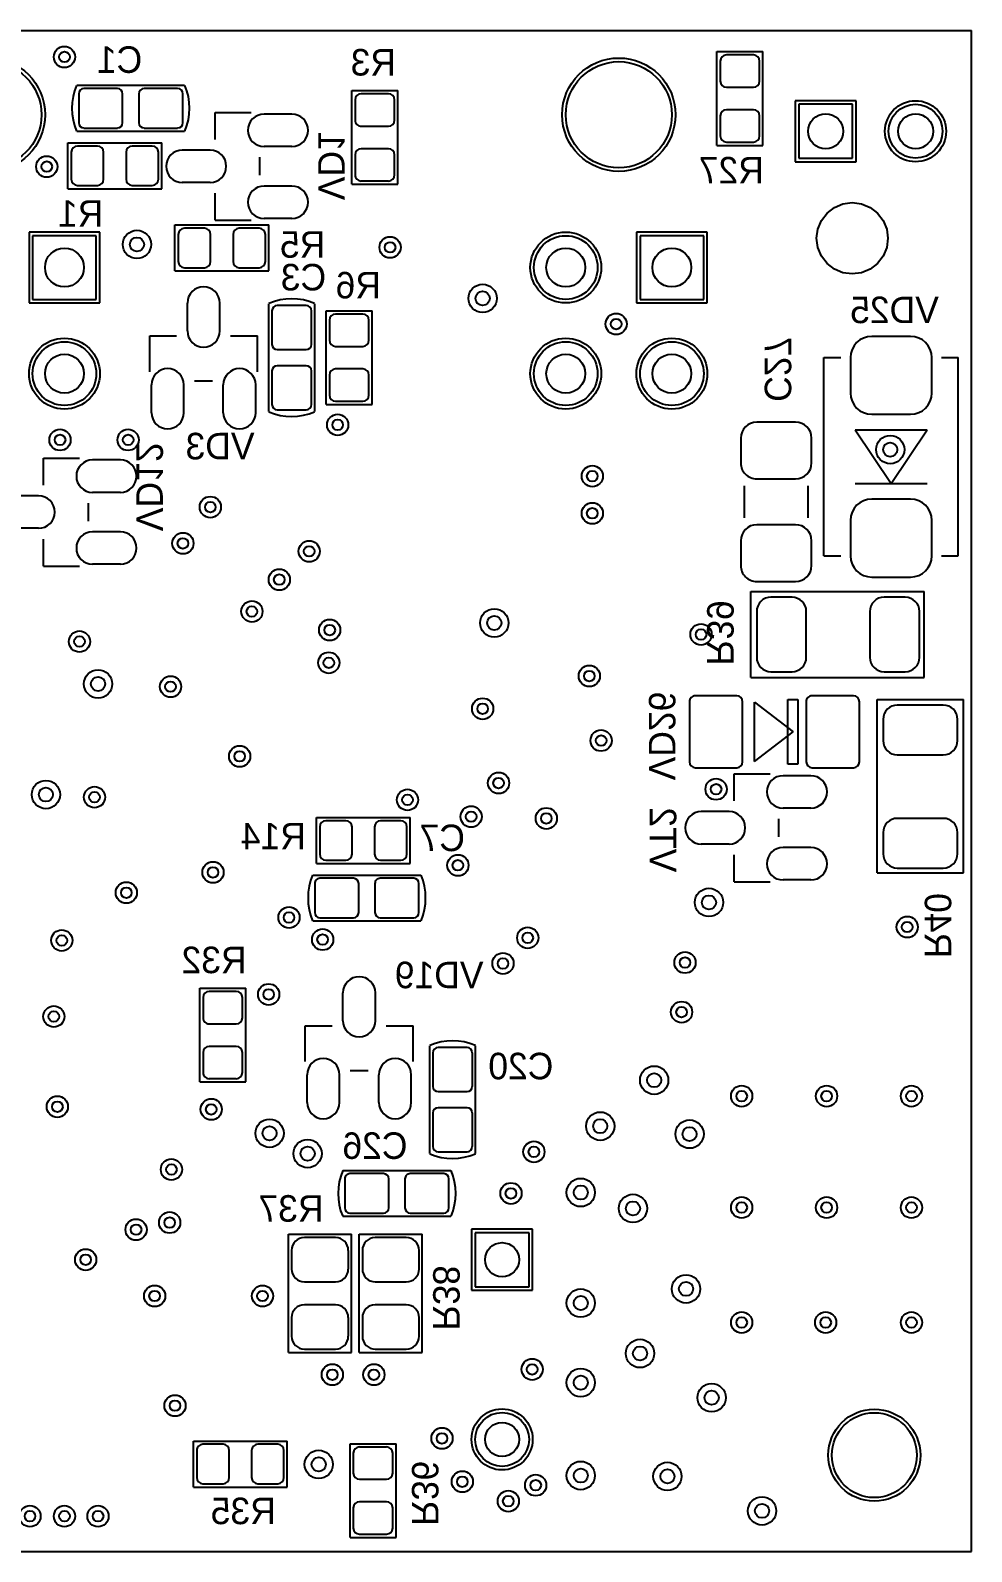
# Model space of a CAD drawing. Header units: millimetres. Extents: x 50.8 to 111.8, y 76.2 to 119.2.
# Drawn here: x 85.19 to 111.8, y 76.2 to 119.2 of the extents above; entities that cross this region are included whole.
import ezdxf

# ---------------------------------------------------------------- set-up
doc = ezdxf.new("R2010")
doc.units = ezdxf.units.MM
for name, color, linetype in [('BottomOverlay', 54, 'Continuous'), ('BottomSolder', 6, 'Continuous'), ('KeepOutLayer', 6, 'Continuous'), ('MultiLayer', 9, 'Continuous')]:
    doc.layers.add(name, color=color, linetype=linetype)

# ---------------------------------------------------------------- blocks, each defined once
blk = doc.blocks.new('CC0603_3M_B_3')
at = {"layer": 'BottomOverlay'}
for p, q in [((-1.524, 0.648), (1.524, 0.648)), ((-1.526, -0.65), (1.524, -0.65))]:
    blk.add_line(p, q, dxfattribs=at)
for centre, start, end in [((0.013, 0), 157.3, 202.8), ((-0.013, 0), 337.2, 22.7)]:
    blk.add_arc(centre, 1.676, start, end, dxfattribs=at)
at = {"layer": 'BottomSolder'}
for p, q in [((-0.376, 0.559), (-1.326, 0.559)), ((1.326, 0.559), (0.376, 0.559)), ((-1.473, 0.411), (-1.473, -0.411)), ((-0.229, -0.411), (-0.229, 0.411)), ((0.229, 0.411), (0.229, -0.411)), ((1.473, -0.411), (1.473, 0.411)), ((-1.326, -0.559), (-0.376, -0.559)), ((0.376, -0.559), (1.326, -0.559))]:
    blk.add_line(p, q, dxfattribs=at)
for centre in [(-0.851, 0), (0.851, 0)]:
    blk.add_circle(centre, 0, dxfattribs=at)
for centre, start, end in [((-1.326, 0.411), 90, 180), ((-0.376, 0.411), 0, 90), ((0.376, 0.411), 90, 180), ((1.326, 0.411), 0, 90), ((-1.326, -0.411), 180, 270), ((-0.376, -0.411), 270, 0), ((0.376, -0.411), 180, 270), ((1.326, -0.411), 270, 0)]:
    blk.add_arc(centre, 0.147, start, end, dxfattribs=at)
blk = doc.blocks.new('CC0603_3M_B_5')
at = {"layer": 'BottomOverlay'}
for p, q in [((-1.524, 0.648), (1.524, 0.648)), ((-1.526, -0.65), (1.524, -0.65))]:
    blk.add_line(p, q, dxfattribs=at)
for centre, start, end in [((0.013, 0), 157.3, 202.8), ((-0.013, 0), 337.2, 22.7)]:
    blk.add_arc(centre, 1.676, start, end, dxfattribs=at)
at = {"layer": 'BottomSolder'}
for p, q in [((-0.376, 0.559), (-1.326, 0.559)), ((1.326, 0.559), (0.376, 0.559)), ((-1.473, 0.411), (-1.473, -0.411)), ((-0.229, -0.411), (-0.229, 0.411)), ((0.229, 0.411), (0.229, -0.411)), ((1.473, -0.411), (1.473, 0.411)), ((-1.326, -0.559), (-0.376, -0.559)), ((0.376, -0.559), (1.326, -0.559))]:
    blk.add_line(p, q, dxfattribs=at)
for centre in [(-0.851, 0), (0.851, 0)]:
    blk.add_circle(centre, 0, dxfattribs=at)
for centre, start, end in [((-1.326, 0.411), 90, 180), ((-0.376, 0.411), 0, 90), ((0.376, 0.411), 90, 180), ((1.326, 0.411), 0, 90), ((-1.326, -0.411), 180, 270), ((-0.376, -0.411), 270, 0), ((0.376, -0.411), 180, 270), ((1.326, -0.411), 270, 0)]:
    blk.add_arc(centre, 0.147, start, end, dxfattribs=at)
blk = doc.blocks.new('CC0603_3M_B_9')
at = {"layer": 'BottomOverlay'}
for p, q in [((1.524, 0.648), (-1.524, 0.648)), ((1.524, -0.65), (-1.526, -0.65))]:
    blk.add_line(p, q, dxfattribs=at)
for centre, start, end in [((0.013, 0), 157.3, 202.8), ((-0.013, 0), 337.2, 22.7)]:
    blk.add_arc(centre, 1.676, start, end, dxfattribs=at)
at = {"layer": 'BottomSolder'}
for p, q in [((-0.376, 0.559), (-1.326, 0.559)), ((1.326, 0.559), (0.376, 0.559)), ((-1.473, 0.411), (-1.473, -0.411)), ((-0.229, -0.411), (-0.229, 0.411)), ((0.229, 0.411), (0.229, -0.411)), ((1.473, -0.411), (1.473, 0.411)), ((-1.326, -0.559), (-0.376, -0.559)), ((0.376, -0.559), (1.326, -0.559))]:
    blk.add_line(p, q, dxfattribs=at)
for centre in [(-0.851, 0), (0.851, 0)]:
    blk.add_circle(centre, 0, dxfattribs=at)
for centre, start, end in [((-1.326, 0.411), 90, 180), ((-0.376, 0.411), 0, 90), ((0.376, 0.411), 90, 180), ((1.326, 0.411), 0, 90), ((-1.326, -0.411), 180, 270), ((-0.376, -0.411), 270, 0), ((0.376, -0.411), 180, 270), ((1.326, -0.411), 270, 0)]:
    blk.add_arc(centre, 0.147, start, end, dxfattribs=at)
blk = doc.blocks.new('CC0603_3M_B_21')
at = {"layer": 'BottomOverlay'}
for p, q in [((-1.524, 0.648), (1.524, 0.648)), ((-1.526, -0.65), (1.524, -0.65))]:
    blk.add_line(p, q, dxfattribs=at)
for centre, start, end in [((0.013, 0), 157.3, 202.8), ((-0.013, 0), 337.2, 22.7)]:
    blk.add_arc(centre, 1.676, start, end, dxfattribs=at)
at = {"layer": 'BottomSolder'}
for p, q in [((-0.376, 0.559), (-1.326, 0.559)), ((1.326, 0.559), (0.376, 0.559)), ((-1.473, 0.411), (-1.473, -0.411)), ((-0.229, -0.411), (-0.229, 0.411)), ((0.229, 0.411), (0.229, -0.411)), ((1.473, -0.411), (1.473, 0.411)), ((-1.326, -0.559), (-0.376, -0.559)), ((0.376, -0.559), (1.326, -0.559))]:
    blk.add_line(p, q, dxfattribs=at)
for centre in [(-0.851, 0), (0.851, 0)]:
    blk.add_circle(centre, 0, dxfattribs=at)
for centre, start, end in [((-1.326, 0.411), 90, 180), ((-0.376, 0.411), 0, 90), ((0.376, 0.411), 90, 180), ((1.326, 0.411), 0, 90), ((-1.326, -0.411), 180, 270), ((-0.376, -0.411), 270, 0), ((0.376, -0.411), 180, 270), ((1.326, -0.411), 270, 0)]:
    blk.add_arc(centre, 0.147, start, end, dxfattribs=at)
blk = doc.blocks.new('CC0603_3M_B_26')
at = {"layer": 'BottomOverlay'}
for p, q in [((1.524, 0.648), (-1.524, 0.648)), ((1.524, -0.65), (-1.526, -0.65))]:
    blk.add_line(p, q, dxfattribs=at)
for centre, start, end in [((0.013, 0), 157.3, 202.8), ((-0.013, 0), 337.2, 22.7)]:
    blk.add_arc(centre, 1.676, start, end, dxfattribs=at)
at = {"layer": 'BottomSolder'}
for p, q in [((-0.376, 0.559), (-1.326, 0.559)), ((1.326, 0.559), (0.376, 0.559)), ((-1.473, 0.411), (-1.473, -0.411)), ((-0.229, -0.411), (-0.229, 0.411)), ((0.229, 0.411), (0.229, -0.411)), ((1.473, -0.411), (1.473, 0.411)), ((-1.326, -0.559), (-0.376, -0.559)), ((0.376, -0.559), (1.326, -0.559))]:
    blk.add_line(p, q, dxfattribs=at)
for centre in [(-0.851, 0), (0.851, 0)]:
    blk.add_circle(centre, 0, dxfattribs=at)
for centre, start, end in [((-1.326, 0.411), 90, 180), ((-0.376, 0.411), 0, 90), ((0.376, 0.411), 90, 180), ((1.326, 0.411), 0, 90), ((-1.326, -0.411), 180, 270), ((-0.376, -0.411), 270, 0), ((0.376, -0.411), 180, 270), ((1.326, -0.411), 270, 0)]:
    blk.add_arc(centre, 0.147, start, end, dxfattribs=at)
blk = doc.blocks.new('CC1206_MIDI_B_27')
at = {"layer": 'BottomOverlay'}
for p, q in [((1.9, 0.9), (1, 0.9)), ((1.9, -0.9), (1, -0.9))]:
    blk.add_line(p, q, dxfattribs=at)
at = {"layer": 'BottomSolder'}
for p, q in [((0.35, 1.002), (-0.35, 1.002)), ((3.25, 1.002), (2.55, 1.002)), ((-0.802, 0.55), (-0.802, -0.55)), ((0.802, -0.55), (0.802, 0.55)), ((2.098, 0.55), (2.098, -0.55)), ((3.702, -0.55), (3.702, 0.55)), ((-0.35, -1.002), (0.35, -1.002)), ((2.55, -1.002), (3.25, -1.002))]:
    blk.add_line(p, q, dxfattribs=at)
for centre in [(0, 0), (2.9, 0)]:
    blk.add_circle(centre, 0, dxfattribs=at)
for centre, start, end in [((-0.35, 0.55), 90, 180), ((0.35, 0.55), 0, 90), ((2.55, 0.55), 90, 180), ((3.25, 0.55), 0, 90), ((-0.35, -0.55), 180, 270), ((0.35, -0.55), 270, 0), ((2.55, -0.55), 180, 270), ((3.25, -0.55), 270, 0)]:
    blk.add_arc(centre, 0.452, start, end, dxfattribs=at)
blk = doc.blocks.new('CC16X10_CAP0_5_1__P________28')
at = {"layer": 'BottomSolder'}
for p, q in [((-0.8636, 0.8636), (-0.8636, -0.8636)), ((0.8636, 0.8636), (-0.8636, 0.8636)), ((0.8636, -0.8636), (0.8636, 0.8636)), ((-0.8636, -0.8636), (0.8636, -0.8636))]:
    blk.add_line(p, q, dxfattribs=at)
for centre, radius in [((5.08, 0), 0.8636), ((0, 0), 0.4826), ((5.08, 0), 0.4826)]:
    blk.add_circle(centre, radius, dxfattribs=at)
at = {"layer": 'MultiLayer'}
for p, q in [((-0.762, 0.762), (-0.762, -0.762)), ((0.762, 0.762), (-0.762, 0.762)), ((0.762, -0.762), (0.762, 0.762)), ((-0.762, -0.762), (0.762, -0.762))]:
    blk.add_line(p, q, dxfattribs=at)
for centre, radius in [((0, 0), 0.4826), ((5.08, 0), 0.762), ((5.08, 0), 0.4826)]:
    blk.add_circle(centre, radius, dxfattribs=at)
blk = doc.blocks.new('RC0603_3M_B_47')
at = {"layer": 'BottomOverlay'}
for p, q in [((-1.325, 0.65), (1.325, 0.65)), ((-1.325, -0.65), (-1.325, 0.65)), ((1.325, -0.65), (1.325, 0.65)), ((-1.325, -0.65), (1.325, -0.65))]:
    blk.add_line(p, q, dxfattribs=at)
at = {"layer": 'BottomSolder'}
for p, q in [((-0.491, 0.557), (-1.059, 0.557)), ((1.059, 0.557), (0.491, 0.557)), ((-1.231, 0.384), (-1.231, -0.384)), ((-0.318, -0.384), (-0.318, 0.384)), ((0.318, 0.384), (0.318, -0.384)), ((1.231, -0.384), (1.231, 0.384)), ((-1.059, -0.557), (-0.491, -0.557)), ((0.491, -0.557), (1.059, -0.557))]:
    blk.add_line(p, q, dxfattribs=at)
for centre in [(-0.775, 0), (0.775, 0)]:
    blk.add_circle(centre, 0, dxfattribs=at)
for centre, start, end in [((-1.059, 0.384), 90, 180), ((-0.491, 0.384), 0, 90), ((0.491, 0.384), 90, 180), ((1.059, 0.384), 0, 90), ((-1.059, -0.384), 180, 270), ((-0.491, -0.384), 270, 0), ((0.491, -0.384), 180, 270), ((1.059, -0.384), 270, 0)]:
    blk.add_arc(centre, 0.173, start, end, dxfattribs=at)
blk = doc.blocks.new('RC0603_3M_B_49')
at = {"layer": 'BottomOverlay'}
for p, q in [((1.325, 0.65), (-1.325, 0.65)), ((-1.325, -0.65), (-1.325, 0.65)), ((1.325, -0.65), (1.325, 0.65)), ((1.325, -0.65), (-1.325, -0.65))]:
    blk.add_line(p, q, dxfattribs=at)
at = {"layer": 'BottomSolder'}
for p, q in [((-0.491, 0.557), (-1.059, 0.557)), ((1.059, 0.557), (0.491, 0.557)), ((-1.231, 0.384), (-1.231, -0.384)), ((-0.318, -0.384), (-0.318, 0.384)), ((0.318, 0.384), (0.318, -0.384)), ((1.231, -0.384), (1.231, 0.384)), ((-1.059, -0.557), (-0.491, -0.557)), ((0.491, -0.557), (1.059, -0.557))]:
    blk.add_line(p, q, dxfattribs=at)
for centre in [(-0.775, 0), (0.775, 0)]:
    blk.add_circle(centre, 0, dxfattribs=at)
for centre, start, end in [((-1.059, 0.384), 90, 180), ((-0.491, 0.384), 0, 90), ((0.491, 0.384), 90, 180), ((1.059, 0.384), 0, 90), ((-1.059, -0.384), 180, 270), ((-0.491, -0.384), 270, 0), ((0.491, -0.384), 180, 270), ((1.059, -0.384), 270, 0)]:
    blk.add_arc(centre, 0.173, start, end, dxfattribs=at)
blk = doc.blocks.new('RC0603_3M_B_51')
at = {"layer": 'BottomOverlay'}
for p, q in [((-1.325, 0.65), (1.325, 0.65)), ((-1.325, -0.65), (-1.325, 0.65)), ((1.325, -0.65), (1.325, 0.65)), ((-1.325, -0.65), (1.325, -0.65))]:
    blk.add_line(p, q, dxfattribs=at)
at = {"layer": 'BottomSolder'}
for p, q in [((-0.491, 0.557), (-1.059, 0.557)), ((1.059, 0.557), (0.491, 0.557)), ((-1.231, 0.384), (-1.231, -0.384)), ((-0.318, -0.384), (-0.318, 0.384)), ((0.318, 0.384), (0.318, -0.384)), ((1.231, -0.384), (1.231, 0.384)), ((-1.059, -0.557), (-0.491, -0.557)), ((0.491, -0.557), (1.059, -0.557))]:
    blk.add_line(p, q, dxfattribs=at)
for centre in [(-0.775, 0), (0.775, 0)]:
    blk.add_circle(centre, 0, dxfattribs=at)
for centre, start, end in [((-1.059, 0.384), 90, 180), ((-0.491, 0.384), 0, 90), ((0.491, 0.384), 90, 180), ((1.059, 0.384), 0, 90), ((-1.059, -0.384), 180, 270), ((-0.491, -0.384), 270, 0), ((0.491, -0.384), 180, 270), ((1.059, -0.384), 270, 0)]:
    blk.add_arc(centre, 0.173, start, end, dxfattribs=at)
blk = doc.blocks.new('RC0603_3M_B_52')
at = {"layer": 'BottomOverlay'}
for p, q in [((-1.325, 0.65), (1.325, 0.65)), ((-1.325, 0.65), (-1.325, -0.65)), ((1.325, 0.65), (1.325, -0.65)), ((-1.325, -0.65), (1.325, -0.65))]:
    blk.add_line(p, q, dxfattribs=at)
at = {"layer": 'BottomSolder'}
for p, q in [((-0.491, 0.557), (-1.059, 0.557)), ((1.059, 0.557), (0.491, 0.557)), ((-1.231, 0.384), (-1.231, -0.384)), ((-0.318, -0.384), (-0.318, 0.384)), ((0.318, 0.384), (0.318, -0.384)), ((1.231, -0.384), (1.231, 0.384)), ((-1.059, -0.557), (-0.491, -0.557)), ((0.491, -0.557), (1.059, -0.557))]:
    blk.add_line(p, q, dxfattribs=at)
for centre in [(-0.775, 0), (0.775, 0)]:
    blk.add_circle(centre, 0, dxfattribs=at)
for centre, start, end in [((-1.059, 0.384), 90, 180), ((-0.491, 0.384), 0, 90), ((0.491, 0.384), 90, 180), ((1.059, 0.384), 0, 90), ((-1.059, -0.384), 180, 270), ((-0.491, -0.384), 270, 0), ((0.491, -0.384), 180, 270), ((1.059, -0.384), 270, 0)]:
    blk.add_arc(centre, 0.173, start, end, dxfattribs=at)
blk = doc.blocks.new('RC0603_3M_B_60')
at = {"layer": 'BottomOverlay'}
for p, q in [((-1.325, 0.65), (1.325, 0.65)), ((-1.325, -0.65), (-1.325, 0.65)), ((1.325, -0.65), (1.325, 0.65)), ((-1.325, -0.65), (1.325, -0.65))]:
    blk.add_line(p, q, dxfattribs=at)
at = {"layer": 'BottomSolder'}
for p, q in [((-0.491, 0.557), (-1.059, 0.557)), ((1.059, 0.557), (0.491, 0.557)), ((-1.231, 0.384), (-1.231, -0.384)), ((-0.318, -0.384), (-0.318, 0.384)), ((0.318, 0.384), (0.318, -0.384)), ((1.231, -0.384), (1.231, 0.384)), ((-1.059, -0.557), (-0.491, -0.557)), ((0.491, -0.557), (1.059, -0.557))]:
    blk.add_line(p, q, dxfattribs=at)
for centre in [(-0.775, 0), (0.775, 0)]:
    blk.add_circle(centre, 0, dxfattribs=at)
for centre, start, end in [((-1.059, 0.384), 90, 180), ((-0.491, 0.384), 0, 90), ((0.491, 0.384), 90, 180), ((1.059, 0.384), 0, 90), ((-1.059, -0.384), 180, 270), ((-0.491, -0.384), 270, 0), ((0.491, -0.384), 180, 270), ((1.059, -0.384), 270, 0)]:
    blk.add_arc(centre, 0.173, start, end, dxfattribs=at)
blk = doc.blocks.new('RC0603_3M_B_71')
at = {"layer": 'BottomOverlay'}
for p, q in [((-1.325, 0.65), (1.325, 0.65)), ((-1.325, 0.65), (-1.325, -0.65)), ((1.325, 0.65), (1.325, -0.65)), ((-1.325, -0.65), (1.325, -0.65))]:
    blk.add_line(p, q, dxfattribs=at)
at = {"layer": 'BottomSolder'}
for p, q in [((-0.491, 0.557), (-1.059, 0.557)), ((1.059, 0.557), (0.491, 0.557)), ((-1.231, 0.384), (-1.231, -0.384)), ((-0.318, -0.384), (-0.318, 0.384)), ((0.318, 0.384), (0.318, -0.384)), ((1.231, -0.384), (1.231, 0.384)), ((-1.059, -0.557), (-0.491, -0.557)), ((0.491, -0.557), (1.059, -0.557))]:
    blk.add_line(p, q, dxfattribs=at)
for centre in [(-0.775, 0), (0.775, 0)]:
    blk.add_circle(centre, 0, dxfattribs=at)
for centre, start, end in [((-1.059, 0.384), 90, 180), ((-0.491, 0.384), 0, 90), ((0.491, 0.384), 90, 180), ((1.059, 0.384), 0, 90), ((-1.059, -0.384), 180, 270), ((-0.491, -0.384), 270, 0), ((0.491, -0.384), 180, 270), ((1.059, -0.384), 270, 0)]:
    blk.add_arc(centre, 0.173, start, end, dxfattribs=at)
blk = doc.blocks.new('RC0603_3M_B_74')
at = {"layer": 'BottomOverlay'}
for p, q in [((1.325, 0.65), (-1.325, 0.65)), ((-1.325, -0.65), (-1.325, 0.65)), ((1.325, -0.65), (1.325, 0.65)), ((1.325, -0.65), (-1.325, -0.65))]:
    blk.add_line(p, q, dxfattribs=at)
at = {"layer": 'BottomSolder'}
for p, q in [((-0.491, 0.557), (-1.059, 0.557)), ((1.059, 0.557), (0.491, 0.557)), ((-1.231, 0.384), (-1.231, -0.384)), ((-0.318, -0.384), (-0.318, 0.384)), ((0.318, 0.384), (0.318, -0.384)), ((1.231, -0.384), (1.231, 0.384)), ((-1.059, -0.557), (-0.491, -0.557)), ((0.491, -0.557), (1.059, -0.557))]:
    blk.add_line(p, q, dxfattribs=at)
for centre in [(-0.775, 0), (0.775, 0)]:
    blk.add_circle(centre, 0, dxfattribs=at)
for centre, start, end in [((-1.059, 0.384), 90, 180), ((-0.491, 0.384), 0, 90), ((0.491, 0.384), 90, 180), ((1.059, 0.384), 0, 90), ((-1.059, -0.384), 180, 270), ((-0.491, -0.384), 270, 0), ((0.491, -0.384), 180, 270), ((1.059, -0.384), 270, 0)]:
    blk.add_arc(centre, 0.173, start, end, dxfattribs=at)
blk = doc.blocks.new('RC0603_3M_B_77')
at = {"layer": 'BottomOverlay'}
for p, q in [((1.325, 0.65), (-1.325, 0.65)), ((-1.325, 0.65), (-1.325, -0.65)), ((1.325, 0.65), (1.325, -0.65)), ((1.325, -0.65), (-1.325, -0.65))]:
    blk.add_line(p, q, dxfattribs=at)
at = {"layer": 'BottomSolder'}
for p, q in [((-0.491, 0.557), (-1.059, 0.557)), ((1.059, 0.557), (0.491, 0.557)), ((-1.231, 0.384), (-1.231, -0.384)), ((-0.318, -0.384), (-0.318, 0.384)), ((0.318, 0.384), (0.318, -0.384)), ((1.231, -0.384), (1.231, 0.384)), ((-1.059, -0.557), (-0.491, -0.557)), ((0.491, -0.557), (1.059, -0.557))]:
    blk.add_line(p, q, dxfattribs=at)
for centre in [(-0.775, 0), (0.775, 0)]:
    blk.add_circle(centre, 0, dxfattribs=at)
for centre, start, end in [((-1.059, 0.384), 90, 180), ((-0.491, 0.384), 0, 90), ((0.491, 0.384), 90, 180), ((1.059, 0.384), 0, 90), ((-1.059, -0.384), 180, 270), ((-0.491, -0.384), 270, 0), ((0.491, -0.384), 180, 270), ((1.059, -0.384), 270, 0)]:
    blk.add_arc(centre, 0.173, start, end, dxfattribs=at)
blk = doc.blocks.new('RC0603_3M_B_78')
at = {"layer": 'BottomOverlay'}
for p, q in [((-1.325, 0.65), (1.325, 0.65)), ((-1.325, 0.65), (-1.325, -0.65)), ((1.325, 0.65), (1.325, -0.65)), ((-1.325, -0.65), (1.325, -0.65))]:
    blk.add_line(p, q, dxfattribs=at)
at = {"layer": 'BottomSolder'}
for p, q in [((-0.491, 0.557), (-1.059, 0.557)), ((1.059, 0.557), (0.491, 0.557)), ((-1.231, 0.384), (-1.231, -0.384)), ((-0.318, -0.384), (-0.318, 0.384)), ((0.318, 0.384), (0.318, -0.384)), ((1.231, -0.384), (1.231, 0.384)), ((-1.059, -0.557), (-0.491, -0.557)), ((0.491, -0.557), (1.059, -0.557))]:
    blk.add_line(p, q, dxfattribs=at)
for centre in [(-0.775, 0), (0.775, 0)]:
    blk.add_circle(centre, 0, dxfattribs=at)
for centre, start, end in [((-1.059, 0.384), 90, 180), ((-0.491, 0.384), 0, 90), ((0.491, 0.384), 90, 180), ((1.059, 0.384), 0, 90), ((-1.059, -0.384), 180, 270), ((-0.491, -0.384), 270, 0), ((0.491, -0.384), 180, 270), ((1.059, -0.384), 270, 0)]:
    blk.add_arc(centre, 0.173, start, end, dxfattribs=at)
blk = doc.blocks.new('RC0805_IPC_NOM_B_79')
at = {"layer": 'BottomOverlay'}
for p, q in [((1.67, 0.89), (-1.67, 0.89)), ((-1.67, -0.89), (-1.67, 0.89)), ((1.67, -0.89), (1.67, 0.89)), ((1.67, -0.89), (-1.67, -0.89))]:
    blk.add_line(p, q, dxfattribs=at)
at = {"layer": 'BottomSolder'}
for p, q in [((-1.577, 0.437), (-1.577, -0.437)), ((-0.687, 0.802), (-1.213, 0.802)), ((-0.323, -0.437), (-0.323, 0.437)), ((0.323, 0.437), (0.323, -0.437)), ((1.213, 0.802), (0.687, 0.802)), ((1.577, -0.437), (1.577, 0.437)), ((-1.213, -0.802), (-0.687, -0.802)), ((0.687, -0.802), (1.213, -0.802))]:
    blk.add_line(p, q, dxfattribs=at)
for centre in [(-0.95, 0), (0.95, 0)]:
    blk.add_circle(centre, 0, dxfattribs=at)
for centre, start, end in [((-1.213, 0.437), 90, 180), ((-0.687, 0.437), 0, 90), ((0.687, 0.437), 90, 180), ((1.213, 0.437), 0, 90), ((-1.213, -0.437), 180, 270), ((-0.687, -0.437), 270, 0), ((0.687, -0.437), 180, 270), ((1.213, -0.437), 270, 0)]:
    blk.add_arc(centre, 0.364, start, end, dxfattribs=at)
blk = doc.blocks.new('RC0805_IPC_NOM_B_80')
at = {"layer": 'BottomOverlay'}
for p, q in [((1.67, 0.89), (-1.67, 0.89)), ((-1.67, -0.89), (-1.67, 0.89)), ((1.67, -0.89), (1.67, 0.89)), ((1.67, -0.89), (-1.67, -0.89))]:
    blk.add_line(p, q, dxfattribs=at)
at = {"layer": 'BottomSolder'}
for p, q in [((-1.577, 0.437), (-1.577, -0.437)), ((-0.687, 0.802), (-1.213, 0.802)), ((-0.323, -0.437), (-0.323, 0.437)), ((0.323, 0.437), (0.323, -0.437)), ((1.213, 0.802), (0.687, 0.802)), ((1.577, -0.437), (1.577, 0.437)), ((-1.213, -0.802), (-0.687, -0.802)), ((0.687, -0.802), (1.213, -0.802))]:
    blk.add_line(p, q, dxfattribs=at)
for centre in [(-0.95, 0), (0.95, 0)]:
    blk.add_circle(centre, 0, dxfattribs=at)
for centre, start, end in [((-1.213, 0.437), 90, 180), ((-0.687, 0.437), 0, 90), ((0.687, 0.437), 90, 180), ((1.213, 0.437), 0, 90), ((-1.213, -0.437), 180, 270), ((-0.687, -0.437), 270, 0), ((0.687, -0.437), 180, 270), ((1.213, -0.437), 270, 0)]:
    blk.add_arc(centre, 0.364, start, end, dxfattribs=at)
blk = doc.blocks.new('RC1206_2M_B_81')
at = {"layer": 'BottomOverlay'}
for p, q in [((-0.838, 1.219), (-0.838, -1.219)), ((4.064, 1.219), (-0.838, 1.219)), ((4.064, 1.219), (4.064, -1.219)), ((4.064, -1.219), (-0.838, -1.219))]:
    blk.add_line(p, q, dxfattribs=at)
at = {"layer": 'BottomSolder'}
for p, q in [((0.3, 1.052), (-0.3, 1.052)), ((3.5, 1.052), (2.9, 1.052)), ((-0.702, 0.65), (-0.702, -0.65)), ((0.702, -0.65), (0.702, 0.65)), ((2.499, 0.65), (2.499, -0.65)), ((3.902, -0.65), (3.902, 0.65)), ((-0.3, -1.052), (0.3, -1.052)), ((2.9, -1.052), (3.5, -1.052))]:
    blk.add_line(p, q, dxfattribs=at)
for centre in [(0, 0), (3.2, 0)]:
    blk.add_circle(centre, 0, dxfattribs=at)
for centre, start, end in [((-0.3, 0.65), 90, 180), ((0.3, 0.65), 0, 90), ((2.9, 0.65), 90, 180), ((3.5, 0.65), 0, 90), ((-0.3, -0.65), 180, 270), ((0.3, -0.65), 270, 0), ((2.9, -0.65), 180, 270), ((3.5, -0.65), 270, 0)]:
    blk.add_arc(centre, 0.402, start, end, dxfattribs=at)
blk = doc.blocks.new('RC1206_2M_B_82')
at = {"layer": 'BottomOverlay'}
for p, q in [((-0.838, 1.219), (-0.838, -1.219)), ((-0.838, 1.219), (4.064, 1.219)), ((4.064, 1.219), (4.064, -1.219)), ((-0.838, -1.219), (4.064, -1.219))]:
    blk.add_line(p, q, dxfattribs=at)
at = {"layer": 'BottomSolder'}
for p, q in [((0.3, 1.052), (-0.3, 1.052)), ((3.5, 1.052), (2.9, 1.052)), ((-0.702, 0.65), (-0.702, -0.65)), ((0.702, -0.65), (0.702, 0.65)), ((2.499, 0.65), (2.499, -0.65)), ((3.902, -0.65), (3.902, 0.65)), ((-0.3, -1.052), (0.3, -1.052)), ((2.9, -1.052), (3.5, -1.052))]:
    blk.add_line(p, q, dxfattribs=at)
for centre in [(0, 0), (3.2, 0)]:
    blk.add_circle(centre, 0, dxfattribs=at)
for centre, start, end in [((-0.3, 0.65), 90, 180), ((0.3, 0.65), 0, 90), ((2.9, 0.65), 90, 180), ((3.5, 0.65), 0, 90), ((-0.3, -0.65), 180, 270), ((0.3, -0.65), 270, 0), ((2.9, -0.65), 180, 270), ((3.5, -0.65), 270, 0)]:
    blk.add_arc(centre, 0.402, start, end, dxfattribs=at)
blk = doc.blocks.new('SOT_23_GSD__B_88')
at = {"layer": 'BottomOverlay'}
for p, q in [((-0.508, -1.791), (-0.508, -0.775)), ((1.27, -0.521), (0.762, -0.521)), ((2.54, -1.791), (2.54, -0.775)), ((0.254, -1.791), (-0.508, -1.791)), ((2.54, -1.791), (1.778, -1.791))]:
    blk.add_line(p, q, dxfattribs=at)
at = {"layer": 'BottomSolder'}
for p, q in [((-0.458, 0.381), (-0.458, -0.406)), ((0.458, 0.381), (0.458, -0.406)), ((1.574, 0.381), (1.574, -0.406)), ((2.49, 0.381), (2.49, -0.406)), ((0.558, -1.931), (0.558, -2.718)), ((1.474, -1.931), (1.474, -2.718))]:
    blk.add_line(p, q, dxfattribs=at)
for centre in [(0, -0.013), (2.032, -0.013), (1.016, -2.324)]:
    blk.add_circle(centre, 0, dxfattribs=at)
for centre, start, end in [((0, 0.381), 0, 180), ((2.032, 0.381), 0, 180), ((0, -0.406), 180, 0), ((2.032, -0.406), 180, 0), ((1.016, -1.931), 0, 180), ((1.016, -2.718), 180, 0)]:
    blk.add_arc(centre, 0.458, start, end, dxfattribs=at)
blk = doc.blocks.new('SOT_23_GSD__B_90')
at = {"layer": 'BottomOverlay'}
for p, q in [((-0.508, -0.775), (-0.508, -1.791)), ((1.27, -0.521), (0.762, -0.521)), ((2.54, -0.775), (2.54, -1.791)), ((0.254, -1.791), (-0.508, -1.791)), ((2.54, -1.791), (1.778, -1.791))]:
    blk.add_line(p, q, dxfattribs=at)
at = {"layer": 'BottomSolder'}
for p, q in [((-0.458, 0.381), (-0.458, -0.406)), ((0.458, 0.381), (0.458, -0.406)), ((1.574, 0.381), (1.574, -0.406)), ((2.49, 0.381), (2.49, -0.406)), ((0.558, -1.931), (0.558, -2.718)), ((1.474, -1.931), (1.474, -2.718))]:
    blk.add_line(p, q, dxfattribs=at)
for centre in [(0, -0.013), (2.032, -0.013), (1.016, -2.324)]:
    blk.add_circle(centre, 0, dxfattribs=at)
for centre, start, end in [((0, 0.381), 0, 180), ((2.032, 0.381), 0, 180), ((0, -0.406), 180, 0), ((2.032, -0.406), 180, 0), ((1.016, -1.931), 0, 180), ((1.016, -2.718), 180, 0)]:
    blk.add_arc(centre, 0.458, start, end, dxfattribs=at)
blk = doc.blocks.new('SOT_23_GSD__B_99')
at = {"layer": 'BottomOverlay'}
for p, q in [((-0.508, -1.791), (-0.508, -0.775)), ((1.27, -0.521), (0.762, -0.521)), ((2.54, -1.791), (2.54, -0.775)), ((0.254, -1.791), (-0.508, -1.791)), ((2.54, -1.791), (1.778, -1.791))]:
    blk.add_line(p, q, dxfattribs=at)
at = {"layer": 'BottomSolder'}
for p, q in [((-0.458, 0.381), (-0.458, -0.406)), ((0.458, 0.381), (0.458, -0.406)), ((1.574, 0.381), (1.574, -0.406)), ((2.49, 0.381), (2.49, -0.406)), ((0.558, -1.931), (0.558, -2.718)), ((1.474, -1.931), (1.474, -2.718))]:
    blk.add_line(p, q, dxfattribs=at)
for centre in [(0, -0.013), (2.032, -0.013), (1.016, -2.324)]:
    blk.add_circle(centre, 0, dxfattribs=at)
for centre, start, end in [((0, 0.381), 0, 180), ((2.032, 0.381), 0, 180), ((0, -0.406), 180, 0), ((2.032, -0.406), 180, 0), ((1.016, -1.931), 0, 180), ((1.016, -2.718), 180, 0)]:
    blk.add_arc(centre, 0.458, start, end, dxfattribs=at)
blk = doc.blocks.new('LED3_103')
at = {"layer": 'BottomSolder'}
for p, q in [((-0.8636, 0.8636), (-0.8636, -0.8636)), ((0.8636, 0.8636), (-0.8636, 0.8636)), ((0.8636, -0.8636), (0.8636, 0.8636)), ((-0.8636, -0.8636), (0.8636, -0.8636))]:
    blk.add_line(p, q, dxfattribs=at)
for centre, radius in [((2.54, 0), 0.8636), ((0, 0), 0.4953), ((2.54, 0), 0.4953)]:
    blk.add_circle(centre, radius, dxfattribs=at)
at = {"layer": 'MultiLayer'}
for p, q in [((-0.762, 0.762), (-0.762, -0.762)), ((0.762, 0.762), (-0.762, 0.762)), ((0.762, -0.762), (0.762, 0.762)), ((-0.762, -0.762), (0.762, -0.762))]:
    blk.add_line(p, q, dxfattribs=at)
for centre, radius in [((0, 0), 0.4953), ((2.54, 0), 0.762), ((2.54, 0), 0.4953)]:
    blk.add_circle(centre, radius, dxfattribs=at)
blk = doc.blocks.new('SOT_23_GSD__B_106')
at = {"layer": 'BottomOverlay'}
for p, q in [((-0.508, -0.775), (-0.508, -1.791)), ((1.27, -0.521), (0.762, -0.521)), ((2.54, -0.775), (2.54, -1.791)), ((0.254, -1.791), (-0.508, -1.791)), ((2.54, -1.791), (1.778, -1.791))]:
    blk.add_line(p, q, dxfattribs=at)
at = {"layer": 'BottomSolder'}
for p, q in [((-0.458, 0.381), (-0.458, -0.406)), ((0.458, 0.381), (0.458, -0.406)), ((1.574, 0.381), (1.574, -0.406)), ((2.49, 0.381), (2.49, -0.406)), ((0.558, -1.931), (0.558, -2.718)), ((1.474, -1.931), (1.474, -2.718))]:
    blk.add_line(p, q, dxfattribs=at)
for centre in [(0, -0.013), (2.032, -0.013), (1.016, -2.324)]:
    blk.add_circle(centre, 0, dxfattribs=at)
for centre, start, end in [((0, 0.381), 0, 180), ((2.032, 0.381), 0, 180), ((0, -0.406), 180, 0), ((2.032, -0.406), 180, 0), ((1.016, -1.931), 0, 180), ((1.016, -2.718), 180, 0)]:
    blk.add_arc(centre, 0.458, start, end, dxfattribs=at)
blk = doc.blocks.new('SMB_B_112')
at = {"layer": 'BottomOverlay'}
for p, q in [((-2.8, 1.9), (2.8, 1.9)), ((-2.8, 1.9), (-2.8, 1.425)), ((2.8, 1.9), (2.8, 1.425)), ((0.762, 1.016), (-0.762, 0)), ((-0.762, 1.016), (-0.762, -1.016)), ((0.762, 1.016), (0.762, -1.016)), ((-0.762, 0), (0.762, -1.016)), ((-2.8, -1.425), (-2.8, -1.9)), ((2.8, -1.425), (2.8, -1.9)), ((-2.8, -1.9), (2.8, -1.9))]:
    blk.add_line(p, q, dxfattribs=at)
at = {"layer": 'BottomSolder'}
for p, q in [((-1.8, 1.152), (-2.8, 1.152)), ((2.8, 1.152), (1.8, 1.152)), ((-3.402, 0.55), (-3.402, -0.55)), ((-1.198, -0.55), (-1.198, 0.55)), ((1.198, 0.55), (1.198, -0.55)), ((3.402, -0.55), (3.402, 0.55)), ((-2.8, -1.152), (-1.8, -1.152)), ((1.8, -1.152), (2.8, -1.152))]:
    blk.add_line(p, q, dxfattribs=at)
for centre in [(-2.3, 0), (2.3, 0)]:
    blk.add_circle(centre, 0, dxfattribs=at)
for centre, start, end in [((-2.8, 0.55), 90, 180), ((-1.8, 0.55), 0, 90), ((1.8, 0.55), 90, 180), ((2.8, 0.55), 0, 90), ((-2.8, -0.55), 180, 270), ((-1.8, -0.55), 270, 0), ((1.8, -0.55), 180, 270), ((2.8, -0.55), 270, 0)]:
    blk.add_arc(centre, 0.602, start, end, dxfattribs=at)
blk = doc.blocks.new('SOD_80_B_113')
at = {"layer": 'BottomOverlay'}
for p, q in [((-0.66, -0.914), (-0.66, 0.914)), ((-0.66, 0.914), (-0.381, 0.914)), ((-0.381, 0.914), (-0.381, -0.914)), ((0.559, 0.838), (-0.533, 0)), ((0.559, 0.838), (0.559, -0.838)), ((0.559, -0.838), (-0.533, 0)), ((-0.381, -0.914), (-0.66, -0.914))]:
    blk.add_line(p, q, dxfattribs=at)
at = {"layer": 'BottomSolder'}
for p, q in [((-1.066, 1.017), (-2.236, 1.017)), ((2.236, 1.017), (1.066, 1.017)), ((-2.403, 0.85), (-2.403, -0.85)), ((-0.899, -0.85), (-0.899, 0.85)), ((0.899, 0.85), (0.899, -0.85)), ((2.403, -0.85), (2.403, 0.85)), ((-2.236, -1.017), (-1.066, -1.017)), ((1.066, -1.017), (2.236, -1.017))]:
    blk.add_line(p, q, dxfattribs=at)
for centre in [(-1.651, 0), (1.651, 0)]:
    blk.add_circle(centre, 0, dxfattribs=at)
for centre, start, end in [((-2.236, 0.85), 90, 180), ((-1.066, 0.85), 0, 90), ((1.066, 0.85), 90, 180), ((2.236, 0.85), 0, 90), ((-2.236, -0.85), 180, 270), ((-1.066, -0.85), 270, 0), ((1.066, -0.85), 180, 270), ((2.236, -0.85), 270, 0)]:
    blk.add_arc(centre, 0.167, start, end, dxfattribs=at)
blk = doc.blocks.new('SOT_23_123__B_116')
at = {"layer": 'BottomOverlay'}
for p, q in [((-1.791, 0.508), (-0.775, 0.508)), ((-1.791, -0.254), (-1.791, 0.508)), ((-0.521, -1.27), (-0.521, -0.762)), ((-1.791, -2.54), (-1.791, -1.778)), ((-1.791, -2.54), (-0.775, -2.54))]:
    blk.add_line(p, q, dxfattribs=at)
at = {"layer": 'BottomSolder'}
for p, q in [((0.381, 0.458), (-0.406, 0.458)), ((-1.931, -0.558), (-2.718, -0.558)), ((0.381, -0.458), (-0.406, -0.458)), ((-1.931, -1.474), (-2.718, -1.474)), ((0.381, -1.574), (-0.406, -1.574)), ((0.381, -2.49), (-0.406, -2.49))]:
    blk.add_line(p, q, dxfattribs=at)
for centre in [(-0.013, 0), (-2.324, -1.016), (-0.013, -2.032)]:
    blk.add_circle(centre, 0, dxfattribs=at)
for centre, start, end in [((-0.406, 0), 90, 270), ((0.381, 0), 270, 90), ((-2.718, -1.016), 90, 270), ((-1.931, -1.016), 270, 90), ((-0.406, -2.032), 90, 270), ((0.381, -2.032), 270, 90)]:
    blk.add_arc(centre, 0.458, start, end, dxfattribs=at)
blk = doc.blocks.new('MIF2X02PRP_118')
at = {"layer": 'BottomSolder'}
for p, q in [((1.002, 1.002), (-1.002, 1.002)), ((-1.002, 1.002), (-1.002, -1.002)), ((1.002, -1.002), (1.002, 1.002)), ((-1.002, -1.002), (1.002, -1.002))]:
    blk.add_line(p, q, dxfattribs=at)
for centre, radius in [((-3, 3), 1.002), ((0, 3), 1.002), ((-3, 3), 0.55), ((0, 3), 0.55), ((4.32, 1.5), 1.602), ((4.32, 1.5), 1.5), ((-3, 0), 1.002), ((-3, 0), 0.55), ((0, 0), 0.55)]:
    blk.add_circle(centre, radius, dxfattribs=at)
at = {"layer": 'MultiLayer'}
for p, q in [((0.9, 0.9), (-0.9, 0.9)), ((-0.9, 0.9), (-0.9, -0.9)), ((0.9, -0.9), (0.9, 0.9)), ((-0.9, -0.9), (0.9, -0.9))]:
    blk.add_line(p, q, dxfattribs=at)
for centre, radius in [((-3, 3), 0.9), ((0, 3), 0.9), ((-3, 3), 0.55), ((0, 3), 0.55), ((4.32, 1.5), 1.5), ((4.32, 1.5), 1.5), ((-3, 0), 0.9), ((-3, 0), 0.55), ((0, 0), 0.55)]:
    blk.add_circle(centre, radius, dxfattribs=at)
blk = doc.blocks.new('REPER1_2_B_122')
at = {"layer": 'BottomSolder'}
for p, q in [((-0.713, 0.713), (-0.504, 0.873)), ((-0.504, 0.873), (-0.261, 0.974)), ((-0.261, 0.974), (0, 1.009)), ((0, 1.009), (0, 1.009)), ((0, 1.009), (0.261, 0.974)), ((0.261, 0.974), (0.504, 0.873)), ((0.504, 0.873), (0.713, 0.713)), ((-0.974, 0.261), (-0.873, 0.504)), ((-0.873, 0.504), (-0.713, 0.713)), ((0.713, 0.713), (0.873, 0.504)), ((0.873, 0.504), (0.974, 0.261)), ((-1.009, 0), (-0.974, 0.261)), ((-0.974, -0.261), (-1.009, 0)), ((0.974, 0.261), (1.009, 0)), ((1.009, 0), (0.974, -0.261)), ((-0.873, -0.504), (-0.974, -0.261)), ((0.974, -0.261), (0.873, -0.504)), ((-0.713, -0.713), (-0.873, -0.504)), ((-0.504, -0.873), (-0.713, -0.713)), ((0.713, -0.713), (0.504, -0.873)), ((0.873, -0.504), (0.713, -0.713)), ((-0.261, -0.974), (-0.504, -0.873)), ((0, -1.009), (-0.261, -0.974)), ((0.261, -0.974), (0, -1.009)), ((0, -1.009), (0, -1.009)), ((0.504, -0.873), (0.261, -0.974))]:
    blk.add_line(p, q, dxfattribs=at)
blk = doc.blocks.new('MIF2X08PRP_125')
at = {"layer": 'BottomSolder'}
for p, q in [((1.002, 1.002), (-1.002, 1.002)), ((-1.002, 1.002), (-1.002, -1.002)), ((1.002, -1.002), (1.002, 1.002)), ((-1.002, -1.002), (1.002, -1.002))]:
    blk.add_line(p, q, dxfattribs=at)
for centre, radius in [((-3, 21), 1.002), ((0, 21), 1.002), ((-3, 21), 0.55), ((0, 21), 0.55), ((4.32, 18.85), 1.602), ((4.32, 18.85), 1.5), ((-3, 18), 1.002), ((0, 18), 1.002), ((-3, 18), 0.55), ((0, 18), 0.55), ((-3, 15), 1.002), ((0, 15), 1.002), ((-3, 15), 0.55), ((0, 15), 0.55), ((-3, 12), 1.002), ((0, 12), 1.002), ((-3, 12), 0.55), ((0, 12), 0.55), ((-3, 9), 1.002), ((0, 9), 1.002), ((-3, 9), 0.55), ((0, 9), 0.55), ((-3, 6), 1.002), ((0, 6), 1.002), ((-3, 6), 0.55), ((0, 6), 0.55), ((-3, 3), 1.002), ((0, 3), 1.002), ((-3, 3), 0.55), ((0, 3), 0.55), ((4.32, 2.15), 1.602), ((4.32, 2.15), 1.5), ((-3, 0), 1.002), ((-3, 0), 0.55), ((0, 0), 0.55)]:
    blk.add_circle(centre, radius, dxfattribs=at)
at = {"layer": 'MultiLayer'}
for p, q in [((0.9, 0.9), (-0.9, 0.9)), ((-0.9, 0.9), (-0.9, -0.9)), ((0.9, -0.9), (0.9, 0.9)), ((-0.9, -0.9), (0.9, -0.9))]:
    blk.add_line(p, q, dxfattribs=at)
for centre, radius in [((-3, 21), 0.9), ((-3, 21), 0.55), ((0, 21), 0.9), ((0, 21), 0.55), ((4.32, 18.85), 1.5), ((4.32, 18.85), 1.5), ((-3, 18), 0.9), ((-3, 18), 0.55), ((0, 18), 0.9), ((0, 18), 0.55), ((-3, 15), 0.9), ((-3, 15), 0.55), ((0, 15), 0.9), ((0, 15), 0.55), ((-3, 12), 0.9), ((-3, 12), 0.55), ((0, 12), 0.9), ((0, 12), 0.55), ((-3, 9), 0.9), ((0, 9), 0.9), ((-3, 9), 0.55), ((0, 9), 0.55), ((-3, 6), 0.9), ((0, 6), 0.9), ((-3, 6), 0.55), ((0, 6), 0.55), ((-3, 3), 0.9), ((0, 3), 0.9), ((-3, 3), 0.55), ((0, 3), 0.55), ((4.32, 2.15), 1.5), ((4.32, 2.15), 1.5), ((-3, 0), 0.9), ((-3, 0), 0.55), ((0, 0), 0.55)]:
    blk.add_circle(centre, radius, dxfattribs=at)

msp = doc.modelspace()

# ---------------------------------------------------------------- linework, layer by layer
at = {"layer": 'BottomSolder'}
for radius in [1.302, 1.2]:
    msp.add_circle((109.05, 78.925), radius, dxfattribs=at)
at = {"layer": 'KeepOutLayer'}
for p, q in [((50.8, 119.2), (111.8, 119.2)), ((111.8, 76.2), (111.8, 119.2)), ((50.8, 76.2), (111.8, 76.2))]:
    msp.add_line(p, q, dxfattribs=at)
at = {"layer": 'MultiLayer'}
for centre, radius in [((86.15, 118.45), 0.3), ((86.15, 118.45), 0.15), ((85.65, 115.35), 0.3), ((85.65, 115.35), 0.15), ((88.2, 113.15), 0.4), ((88.2, 113.15), 0.2), ((95.357, 113.068), 0.3), ((95.357, 113.068), 0.15), ((97.975, 111.625), 0.4), ((97.975, 111.625), 0.2), ((101.75, 110.9), 0.3), ((101.75, 110.9), 0.15), ((93.875, 108.05), 0.3), ((93.875, 108.05), 0.15), ((86.025, 107.625), 0.3), ((86.025, 107.625), 0.15), ((87.95, 107.625), 0.3), ((87.95, 107.625), 0.15), ((109.5, 107.35), 0.4), ((109.5, 107.35), 0.2), ((101.075, 106.6), 0.3), ((101.075, 106.6), 0.15), ((90.275, 105.725), 0.3), ((90.275, 105.725), 0.15), ((101.075, 105.55), 0.3), ((101.075, 105.55), 0.15), ((89.5, 104.7), 0.3), ((89.5, 104.7), 0.15), ((93.07, 104.475), 0.3), ((93.07, 104.475), 0.15), ((92.225, 103.675), 0.3), ((92.225, 103.675), 0.15), ((91.45, 102.775), 0.3), ((91.45, 102.775), 0.15), ((98.305, 102.45), 0.4), ((93.65, 102.25), 0.3), ((93.65, 102.25), 0.15), ((98.305, 102.45), 0.2), ((104.15, 102.125), 0.3), ((86.575, 101.925), 0.3), ((86.575, 101.925), 0.15), ((104.15, 102.125), 0.15), ((93.625, 101.325), 0.3), ((87.1, 100.725), 0.4), ((93.625, 101.325), 0.15), ((100.991, 100.95), 0.3), ((100.991, 100.95), 0.15), ((87.1, 100.725), 0.2), ((89.15, 100.65), 0.3), ((89.15, 100.65), 0.15), ((97.975, 100.025), 0.3), ((97.975, 100.025), 0.15), ((101.325, 99.125), 0.3), ((91.104, 98.68), 0.3), ((101.325, 99.125), 0.15), ((91.104, 98.68), 0.15), ((98.425, 97.925), 0.3), ((98.425, 97.925), 0.15), ((104.575, 97.75), 0.3), ((85.625, 97.6), 0.4), ((85.625, 97.6), 0.2), ((87, 97.525), 0.3), ((87, 97.525), 0.15), ((95.85, 97.45), 0.3), ((104.575, 97.75), 0.15), ((95.85, 97.45), 0.15), ((97.65, 96.975), 0.3), ((99.775, 96.925), 0.3), ((97.65, 96.975), 0.15), ((99.775, 96.925), 0.15), ((97.275, 95.6), 0.3), ((90.35, 95.4), 0.3), ((90.35, 95.4), 0.15), ((97.275, 95.6), 0.15), ((87.9, 94.825), 0.3), ((87.9, 94.825), 0.15), ((104.375, 94.55), 0.4), ((104.375, 94.55), 0.2), ((92.5, 94.125), 0.3), ((92.5, 94.125), 0.15), ((86.075, 93.475), 0.3), ((93.45, 93.5), 0.3), ((99.25, 93.55), 0.3), ((109.98, 93.855), 0.3), ((109.98, 93.855), 0.15), ((86.075, 93.475), 0.15), ((93.45, 93.5), 0.15), ((99.25, 93.55), 0.15), ((98.55, 92.825), 0.3), ((98.55, 92.825), 0.15), ((103.697, 92.85), 0.3), ((103.697, 92.85), 0.15), ((91.925, 91.95), 0.3), ((91.925, 91.95), 0.15), ((85.85, 91.325), 0.3), ((103.6, 91.45), 0.3), ((103.6, 91.45), 0.15), ((85.85, 91.325), 0.15), ((102.825, 89.525), 0.4), ((102.825, 89.525), 0.2), ((85.95, 88.775), 0.3), ((105.3, 89.075), 0.3), ((105.3, 89.075), 0.15), ((107.7, 89.075), 0.3), ((107.7, 89.075), 0.15), ((110.1, 89.075), 0.3), ((110.1, 89.075), 0.15), ((85.95, 88.775), 0.15), ((90.3, 88.7), 0.3), ((90.3, 88.7), 0.15), ((101.3, 88.225), 0.4), ((91.95, 88.025), 0.4), ((91.95, 88.025), 0.2), ((101.3, 88.225), 0.2), ((103.825, 88), 0.4), ((103.825, 88), 0.2), ((93.025, 87.45), 0.4), ((99.425, 87.5), 0.3), ((89.175, 87), 0.3), ((93.025, 87.45), 0.2), ((99.425, 87.5), 0.15), ((89.175, 87), 0.15), ((98.775, 86.325), 0.3), ((98.775, 86.325), 0.15), ((100.75, 86.35), 0.4), ((100.75, 86.35), 0.2), ((102.225, 85.9), 0.4), ((102.225, 85.9), 0.2), ((105.3, 85.925), 0.3), ((105.3, 85.925), 0.15), ((107.7, 85.925), 0.3), ((107.7, 85.925), 0.15), ((110.1, 85.925), 0.3), ((110.1, 85.925), 0.15), ((88.175, 85.3), 0.3), ((89.125, 85.5), 0.3), ((89.125, 85.5), 0.15), ((88.175, 85.3), 0.15), ((86.75, 84.45), 0.3), ((86.75, 84.45), 0.15), ((103.725, 83.625), 0.4), ((88.7, 83.425), 0.3), ((88.7, 83.425), 0.15), ((91.75, 83.425), 0.3), ((91.75, 83.425), 0.15), ((100.75, 83.225), 0.4), ((100.75, 83.225), 0.2), ((103.725, 83.625), 0.2), ((105.3, 82.675), 0.3), ((105.3, 82.675), 0.15), ((107.675, 82.675), 0.3), ((107.675, 82.675), 0.15), ((110.1, 82.675), 0.3), ((110.1, 82.675), 0.15), ((102.425, 81.8), 0.4), ((102.425, 81.8), 0.2), ((93.725, 81.2), 0.3), ((93.725, 81.2), 0.15), ((94.9, 81.2), 0.3), ((94.9, 81.2), 0.15), ((99.375, 81.35), 0.3), ((99.375, 81.35), 0.15), ((100.75, 80.975), 0.4), ((100.75, 80.975), 0.2), ((104.45, 80.55), 0.4), ((89.275, 80.325), 0.3), ((89.275, 80.325), 0.15), ((104.45, 80.55), 0.2), ((109.05, 78.925), 1.2), ((109.05, 78.925), 1.2), ((96.825, 79.4), 0.3), ((96.825, 79.4), 0.15), ((93.34, 78.665), 0.4), ((93.34, 78.665), 0.2), ((100.75, 78.35), 0.4), ((103.2, 78.325), 0.4), ((97.4, 78.175), 0.3), ((97.4, 78.175), 0.15), ((99.475, 78.075), 0.3), ((100.75, 78.35), 0.2), ((103.2, 78.325), 0.2), ((98.7, 77.625), 0.3), ((99.475, 78.075), 0.15), ((85.175, 77.2), 0.3), ((86.15, 77.2), 0.3), ((87.1, 77.2), 0.3), ((98.7, 77.625), 0.15), ((105.875, 77.35), 0.4), ((105.875, 77.35), 0.2), ((85.175, 77.2), 0.15), ((86.15, 77.2), 0.15), ((87.1, 77.2), 0.15)]:
    msp.add_circle(centre, radius, dxfattribs=at)

# ---------------------------------------------------------------- block references
for name, p, rotation in [('MIF2X08PRP_125', (86.15, 112.498), 90), ('MIF2X02PRP_118', (103.325, 112.498), 90), ('RC0603_3M_B_71', (105.25, 117.275), 90), ('RC0603_3M_B_49', (94.925, 116.175), 270), ('SOT_23_GSD__B_88', (92.2, 116.375), 270), ('REPER1_2_B_122', (108.425, 113.325), 90), ('SOT_23_GSD__B_90', (91.1, 108.775), 180), ('CC0603_3M_B_5', (92.575, 109.95), 90), ('RC0603_3M_B_52', (94.2, 109.95), 90), ('SMB_B_112', (109.525, 107.15), 90), ('CC1206_MIDI_B_27', (106.275, 107.325), 270), ('SOT_23_GSD__B_99', (87.35, 106.6), 270), ('RC1206_2M_B_81', (109.625, 102.125), 180), ('SOD_80_B_113', (106.225, 99.375), 180), ('RC1206_2M_B_82', (110.35, 96.225), 90), ('CC0603_3M_B_9', (94.7, 94.675), 180), ('SOT_23_GSD__B_106', (95.5, 89.275), 180), ('RC0603_3M_B_74', (90.625, 90.8), 270), ('CC0603_3M_B_21', (97.125, 88.975), 90), ('CC0603_3M_B_26', (95.55, 86.325), 180), ('RC0805_IPC_NOM_B_79', (93.375, 83.5), 270), ('RC0805_IPC_NOM_B_80', (95.375, 83.5), 270), ('CC16X10_CAP0_5_1__P________28', (98.525, 84.45), 270), ('RC0603_3M_B_77', (91.125, 78.675), 180), ('RC0603_3M_B_78', (94.875, 77.925), 90)]:
    msp.add_blockref(name, p, dxfattribs=dict(rotation=rotation))
for name, p in [('CC0603_3M_B_3', (88.025, 117)), ('LED3_103', (107.675, 116.35)), ('RC0603_3M_B_47', (87.575, 115.375)), ('RC0603_3M_B_51', (90.6, 113.05)), ('SOT_23_123__B_116', (106.875, 97.675)), ('RC0603_3M_B_60', (94.6, 96.3))]:
    msp.add_blockref(name, p)

# ---------------------------------------------------------------- texts
at = {"layer": 'BottomOverlay', "text_generation_flag": 2}
for s, p in [('C1', (88.35, 118)), ('R3', (95.525, 117.925)), ('R27', (105.925, 114.875)), ('R1', (87.25, 113.65)), ('R5', (93.525, 112.775)), ('C3', (93.55, 111.85)), ('R6', (95.1, 111.625)), ('VD25', (110.875, 110.925)), ('VD3', (91.525, 107.075)), ('R14', (92.975, 96.05)), ('C7', (97.475, 96)), ('R32', (91.3, 92.55)), ('VD19', (98, 92.125)), ('C20', (99.975, 89.55)), ('C26', (95.85, 87.3)), ('R37', (93.475, 85.525)), ('R35', (92.125, 76.975))]:
    msp.add_text(s, height=0.75, dxfattribs=at).set_placement(p)
for s, p in [('VD1', (93.325, 114.4)), ('C27', (105.95, 108.7)), ('VD12', (88.184, 105.043)), ('R39', (104.322, 101.25)), ('VD26', (102.675, 98)), ('VT2', (102.7, 95.4)), ('R40', (110.475, 92.975)), ('R38', (96.575, 82.45)), ('R36', (95.975, 76.925))]:
    msp.add_text(s, height=0.75, rotation=270, dxfattribs=at).set_placement(p)

doc.saveas('drawing.dxf')
